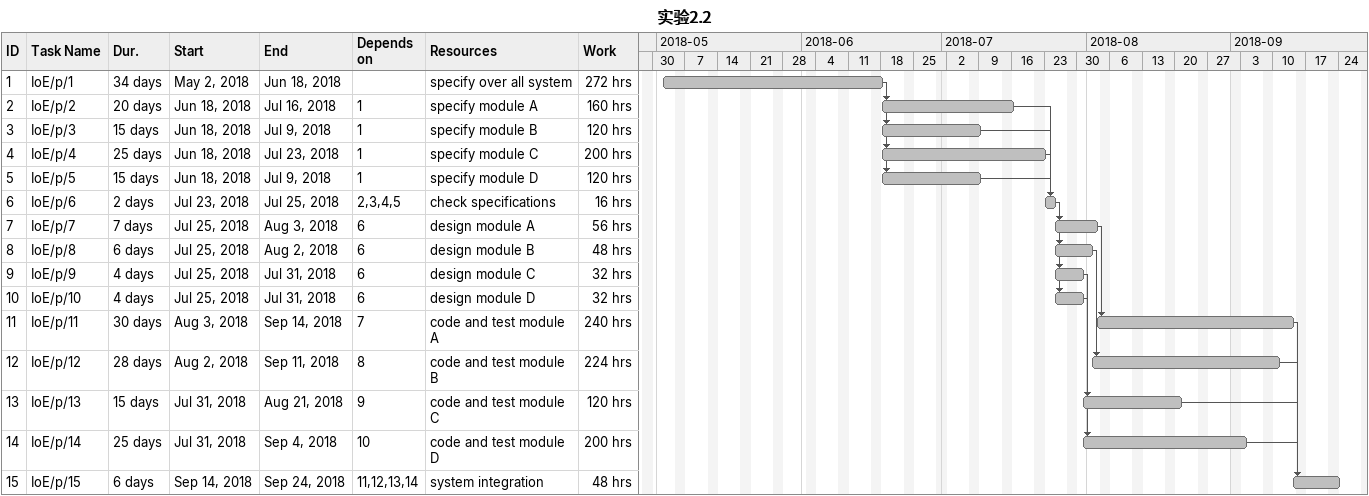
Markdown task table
实验2.2

| ID | Task | Duration | Start | Finish | Predecessors | Resources | Work (h) |
|---|---|---|---|---|---|---|---|
| 1 | IoE/p/1 | 34d | 2018-05-02 | 2018-06-18 |  | specify over all system | 272 |
| 2 | IoE/p/2 | 20d | 2018-06-18 | 2018-07-16 | 1 | specify module A | 160 |
| 3 | IoE/p/3 | 15d | 2018-06-18 | 2018-07-09 | 1 | specify module B | 120 |
| 4 | IoE/p/4 | 25d | 2018-06-18 | 2018-07-23 | 1 | specify module C | 200 |
| 5 | IoE/p/5 | 15d | 2018-06-18 | 2018-07-09 | 1 | specify module D | 120 |
| 6 | IoE/p/6 | 2d | 2018-07-23 | 2018-07-25 | 2, 3, 4, 5 | check specifications | 16 |
| 7 | IoE/p/7 | 7d | 2018-07-25 | 2018-08-03 | 6 | design module A | 56 |
| 8 | IoE/p/8 | 6d | 2018-07-25 | 2018-08-02 | 6 | design module B | 48 |
| 9 | IoE/p/9 | 4d | 2018-07-25 | 2018-07-31 | 6 | design module C | 32 |
| 10 | IoE/p/10 | 4d | 2018-07-25 | 2018-07-31 | 6 | design module D | 32 |
| 11 | IoE/p/11 | 30d | 2018-08-03 | 2018-09-14 | 7 | code and test module A | 240 |
| 12 | IoE/p/12 | 28d | 2018-08-02 | 2018-09-11 | 8 | code and test module B | 224 |
| 13 | IoE/p/13 | 15d | 2018-07-31 | 2018-08-21 | 9 | code and test module C | 120 |
| 14 | IoE/p/14 | 25d | 2018-07-31 | 2018-09-04 | 10 | code and test module D | 200 |
| 15 | IoE/p/15 | 6d | 2018-09-14 | 2018-09-24 | 11, 12, 13, 14 | system integration | 48 |
